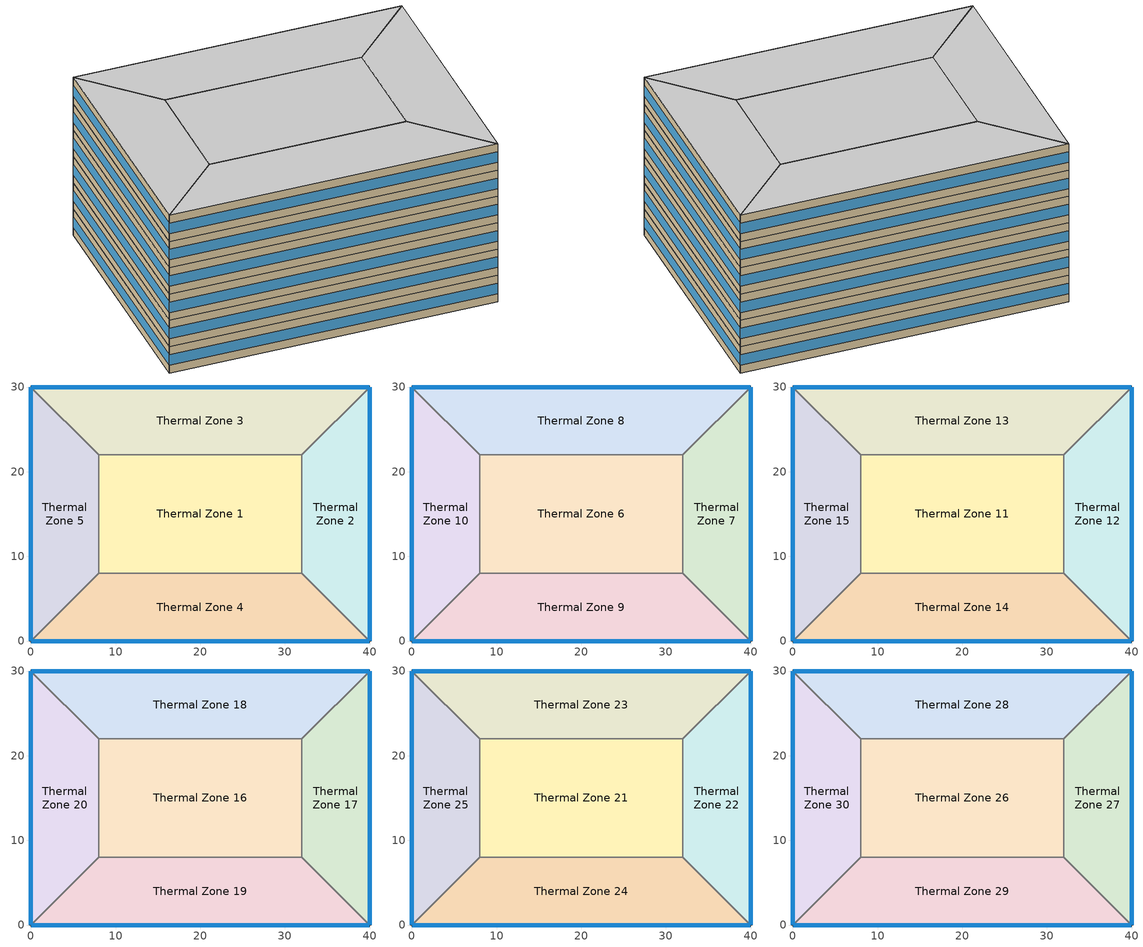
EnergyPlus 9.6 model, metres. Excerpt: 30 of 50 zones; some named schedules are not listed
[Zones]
Thermal Zone 1
 floor ground (ExtSlabCarpet): 8,8 8,22 32,22 32,8 z0
 wall to Thermal Zone 5 (Interior Wall): 8,22 8,8 z0:3.6
 wall to Thermal Zone 3 (Interior Wall): 32,22 8,22 z0:3.6
 wall to Thermal Zone 2 (Interior Wall): 32,8 32,22 z0:3.6
 wall to Thermal Zone 4 (Interior Wall): 8,8 32,8 z0:3.6
Thermal Zone 2
 floor ground (ExtSlabCarpet): 32,8 32,22 40,30 40,0 z0
 wall outside (Ext Wall): 40,0 40,30 z0:3.6
 wall to Thermal Zone 4 (Interior Wall): 32,8 40,0 z0:3.6
 wall to Thermal Zone 3 (Interior Wall): 40,30 32,22 z0:3.6
 window (Ext Window): 40,0.01 40,29.99 z1.08:2.52
Thermal Zone 3
 floor ground (ExtSlabCarpet): 8,22 0,30 40,30 32,22 z0
 wall outside (Ext Wall): 40,30 0,30 z0:3.6
 wall to Thermal Zone 5 (Interior Wall): 0,30 8,22 z0:3.6
 window (Ext Window): 39.99,30 0.01,30 z1.08:2.52
Thermal Zone 4
 floor ground (ExtSlabCarpet): 32,8 40,0 0,0 8,8 z0
 wall outside (Ext Wall): 0,0 40,0 z0:3.6
 wall to Thermal Zone 5 (Interior Wall): 8,8 0,0 z0:3.6
 window (Ext Window): 0.01,0 39.99,0 z1.08:2.52
Thermal Zone 5
 floor ground (ExtSlabCarpet): 0,30 8,22 8,8 0,0 z0
 wall outside (Ext Wall): 0,30 0,0 z0:3.6
 window (Ext Window): 0,29.99 0,0.01 z1.08:2.52
Thermal Zone 6
 floor to Thermal Zone 1 (Interior Floor): 8,8 8,22 32,22 32,8 z3.6
 wall to Thermal Zone 10 (Interior Wall): 8,22 8,8 z3.6:7.2
 wall to Thermal Zone 8 (Interior Wall): 32,22 8,22 z3.6:7.2
 wall to Thermal Zone 7 (Interior Wall): 32,8 32,22 z3.6:7.2
 wall to Thermal Zone 9 (Interior Wall): 8,8 32,8 z3.6:7.2
Thermal Zone 7
 floor to Thermal Zone 2 (Interior Floor): 32,8 32,22 40,30 40,0 z3.6
 wall outside (Ext Wall): 40,0 40,30 z3.6:7.2
 wall to Thermal Zone 9 (Interior Wall): 32,8 40,0 z3.6:7.2
 wall to Thermal Zone 8 (Interior Wall): 40,30 32,22 z3.6:7.2
 window (Ext Window): 40,0.01 40,29.99 z4.68:6.12
Thermal Zone 8
 floor to Thermal Zone 3 (Interior Floor): 8,22 0,30 40,30 32,22 z3.6
 wall outside (Ext Wall): 40,30 0,30 z3.6:7.2
 wall to Thermal Zone 10 (Interior Wall): 0,30 8,22 z3.6:7.2
 window (Ext Window): 39.99,30 0.01,30 z4.68:6.12
Thermal Zone 9
 floor to Thermal Zone 4 (Interior Floor): 32,8 40,0 0,0 8,8 z3.6
 wall outside (Ext Wall): 0,0 40,0 z3.6:7.2
 wall to Thermal Zone 10 (Interior Wall): 8,8 0,0 z3.6:7.2
 window (Ext Window): 0.01,0 39.99,0 z4.68:6.12
Thermal Zone 10
 floor to Thermal Zone 5 (Interior Floor): 0,30 8,22 8,8 0,0 z3.6
 wall outside (Ext Wall): 0,30 0,0 z3.6:7.2
 window (Ext Window): 0,29.99 0,0.01 z4.68:6.12
Thermal Zone 11
 floor to Thermal Zone 6 (Interior Floor): 8,8 8,22 32,22 32,8 z7.2
 wall to Thermal Zone 15 (Interior Wall): 8,22 8,8 z7.2:10.8
 wall to Thermal Zone 13 (Interior Wall): 32,22 8,22 z7.2:10.8
 wall to Thermal Zone 12 (Interior Wall): 32,8 32,22 z7.2:10.8
 wall to Thermal Zone 14 (Interior Wall): 8,8 32,8 z7.2:10.8
Thermal Zone 12
 floor to Thermal Zone 7 (Interior Floor): 32,8 32,22 40,30 40,0 z7.2
 wall outside (Ext Wall): 40,0 40,30 z7.2:10.8
 wall to Thermal Zone 14 (Interior Wall): 32,8 40,0 z7.2:10.8
 wall to Thermal Zone 13 (Interior Wall): 40,30 32,22 z7.2:10.8
 window (Ext Window): 40,0.01 40,29.99 z8.28:9.72
Thermal Zone 13
 floor to Thermal Zone 8 (Interior Floor): 8,22 0,30 40,30 32,22 z7.2
 wall outside (Ext Wall): 40,30 0,30 z7.2:10.8
 wall to Thermal Zone 15 (Interior Wall): 0,30 8,22 z7.2:10.8
 window (Ext Window): 39.99,30 0.01,30 z8.28:9.72
Thermal Zone 14
 floor to Thermal Zone 9 (Interior Floor): 32,8 40,0 0,0 8,8 z7.2
 wall outside (Ext Wall): 0,0 40,0 z7.2:10.8
 wall to Thermal Zone 15 (Interior Wall): 8,8 0,0 z7.2:10.8
 window (Ext Window): 0.01,0 39.99,0 z8.28:9.72
Thermal Zone 15
 floor to Thermal Zone 10 (Interior Floor): 0,30 8,22 8,8 0,0 z7.2
 wall outside (Ext Wall): 0,30 0,0 z7.2:10.8
 window (Ext Window): 0,29.99 0,0.01 z8.28:9.72
Thermal Zone 16
 floor to Thermal Zone 11 (Interior Floor): 8,8 8,22 32,22 32,8 z10.8
 wall to Thermal Zone 20 (Interior Wall): 8,22 8,8 z10.8:14.4
 wall to Thermal Zone 18 (Interior Wall): 32,22 8,22 z10.8:14.4
 wall to Thermal Zone 17 (Interior Wall): 32,8 32,22 z10.8:14.4
 wall to Thermal Zone 19 (Interior Wall): 8,8 32,8 z10.8:14.4
Thermal Zone 17
 floor to Thermal Zone 12 (Interior Floor): 32,8 32,22 40,30 40,0 z10.8
 wall outside (Ext Wall): 40,0 40,30 z10.8:14.4
 wall to Thermal Zone 19 (Interior Wall): 32,8 40,0 z10.8:14.4
 wall to Thermal Zone 18 (Interior Wall): 40,30 32,22 z10.8:14.4
 window (Ext Window): 40,0.01 40,29.99 z11.88:13.32
Thermal Zone 18
 floor to Thermal Zone 13 (Interior Floor): 8,22 0,30 40,30 32,22 z10.8
 wall outside (Ext Wall): 40,30 0,30 z10.8:14.4
 wall to Thermal Zone 20 (Interior Wall): 0,30 8,22 z10.8:14.4
 window (Ext Window): 39.99,30 0.01,30 z11.88:13.32
Thermal Zone 19
 floor to Thermal Zone 14 (Interior Floor): 32,8 40,0 0,0 8,8 z10.8
 wall outside (Ext Wall): 0,0 40,0 z10.8:14.4
 wall to Thermal Zone 20 (Interior Wall): 8,8 0,0 z10.8:14.4
 window (Ext Window): 0.01,0 39.99,0 z11.88:13.32
Thermal Zone 20
 floor to Thermal Zone 15 (Interior Floor): 0,30 8,22 8,8 0,0 z10.8
 wall outside (Ext Wall): 0,30 0,0 z10.8:14.4
 window (Ext Window): 0,29.99 0,0.01 z11.88:13.32
Thermal Zone 21
 floor to Thermal Zone 16 (Interior Floor): 8,8 8,22 32,22 32,8 z14.4
 wall to Thermal Zone 25 (Interior Wall): 8,22 8,8 z14.4:18
 wall to Thermal Zone 23 (Interior Wall): 32,22 8,22 z14.4:18
 wall to Thermal Zone 22 (Interior Wall): 32,8 32,22 z14.4:18
 wall to Thermal Zone 24 (Interior Wall): 8,8 32,8 z14.4:18
Thermal Zone 22
 floor to Thermal Zone 17 (Interior Floor): 32,8 32,22 40,30 40,0 z14.4
 wall outside (Ext Wall): 40,0 40,30 z14.4:18
 wall to Thermal Zone 24 (Interior Wall): 32,8 40,0 z14.4:18
 wall to Thermal Zone 23 (Interior Wall): 40,30 32,22 z14.4:18
 window (Ext Window): 40,0.01 40,29.99 z15.48:16.92
Thermal Zone 23
 floor to Thermal Zone 18 (Interior Floor): 8,22 0,30 40,30 32,22 z14.4
 wall outside (Ext Wall): 40,30 0,30 z14.4:18
 wall to Thermal Zone 25 (Interior Wall): 0,30 8,22 z14.4:18
 window (Ext Window): 39.99,30 0.01,30 z15.48:16.92
Thermal Zone 24
 floor to Thermal Zone 19 (Interior Floor): 32,8 40,0 0,0 8,8 z14.4
 wall outside (Ext Wall): 0,0 40,0 z14.4:18
 wall to Thermal Zone 25 (Interior Wall): 8,8 0,0 z14.4:18
 window (Ext Window): 0.01,0 39.99,0 z15.48:16.92
Thermal Zone 25
 floor to Thermal Zone 20 (Interior Floor): 0,30 8,22 8,8 0,0 z14.4
 wall outside (Ext Wall): 0,30 0,0 z14.4:18
 window (Ext Window): 0,29.99 0,0.01 z15.48:16.92
Thermal Zone 26
 floor to Thermal Zone 21 (Interior Floor): 8,8 8,22 32,22 32,8 z18
 wall to Thermal Zone 30 (Interior Wall): 8,22 8,8 z18:21.6
 wall to Thermal Zone 28 (Interior Wall): 32,22 8,22 z18:21.6
 wall to Thermal Zone 27 (Interior Wall): 32,8 32,22 z18:21.6
 wall to Thermal Zone 29 (Interior Wall): 8,8 32,8 z18:21.6
 ceiling to Thermal Zone 31 (Interior Ceiling): 32,8 32,22 8,22 8,8 z21.6
Thermal Zone 27
 floor to Thermal Zone 22 (Interior Floor): 32,8 32,22 40,30 40,0 z18
 wall outside (Ext Wall): 40,0 40,30 z18:21.6
 wall to Thermal Zone 29 (Interior Wall): 32,8 40,0 z18:21.6
 wall to Thermal Zone 28 (Interior Wall): 40,30 32,22 z18:21.6
 window (Ext Window): 40,0.01 40,29.99 z19.08:20.52
 ceiling to Thermal Zone 32 (Interior Ceiling): 40,0 40,30 32,22 32,8 z21.6
Thermal Zone 28
 floor to Thermal Zone 23 (Interior Floor): 8,22 0,30 40,30 32,22 z18
 wall outside (Ext Wall): 40,30 0,30 z18:21.6
 wall to Thermal Zone 30 (Interior Wall): 0,30 8,22 z18:21.6
 window (Ext Window): 39.99,30 0.01,30 z19.08:20.52
 ceiling to Thermal Zone 33 (Interior Ceiling): 32,22 40,30 0,30 8,22 z21.6
Thermal Zone 29
 floor to Thermal Zone 24 (Interior Floor): 32,8 40,0 0,0 8,8 z18
 wall outside (Ext Wall): 0,0 40,0 z18:21.6
 wall to Thermal Zone 30 (Interior Wall): 8,8 0,0 z18:21.6
 window (Ext Window): 0.01,0 39.99,0 z19.08:20.52
 ceiling to Thermal Zone 34 (Interior Ceiling): 8,8 0,0 40,0 32,8 z21.6
Thermal Zone 30
 floor to Thermal Zone 25 (Interior Floor): 0,30 8,22 8,8 0,0 z18
 wall outside (Ext Wall): 0,30 0,0 z18:21.6
 window (Ext Window): 0,29.99 0,0.01 z19.08:20.52
 ceiling to Thermal Zone 35 (Interior Ceiling): 0,0 8,8 8,22 0,30 z21.6
[Building]
Building 1: North Axis {deg}=-0
[Site:Location]
Washington Dc Dulles IntL Ar: Latitude {deg}=38.98; Longitude {deg}=-77.47; Time Zone {hr}=-5; Elevation {m}=82
[SizingPeriod:DesignDay] Month=7; Day of Month=21; Day Type=SummerDesignDay; Daily Dry-Bulb Temperature Range {deltaC}=14.4; Dry-Bulb Temperature Range Modifier Type=DefaultMultipliers; Barometric Pressure {Pa}=86790; Wind Speed {m/s}=5; Wind Direction {deg}=340; Rain Indicator=No; Snow Indicator=No; Daylight Saving Time Indicator=No; Solar Model Indicator=ASHRAETau; ASHRAE Clear Sky Optical Depth for Beam Irradiance (taub)=0.339; ASHRAE Clear Sky Optical Depth for Diffuse Irradiance (taud)=2.366; Begin Environment Reset Mode=FullResetAtBeginEnvironment
Name | Maximum Dry-Bulb Temperature {C} | Humidity Condition Type | Wetbulb or DewPoint at Maximum Dry-Bulb {C} | Enthalpy at Maximum Dry-Bulb {J/kg}
SALT-LAKE-CITY-IAP Ann Clg .4% Condns DB=>MWB | 36.5 | Wetbulb | 17.1
SALT-LAKE-CITY-IAP Ann Clg .4% Condns DP=>MDB | 22.5 | Dewpoint | 15.6
SALT-LAKE-CITY-IAP Ann Clg .4% Condns Enth=>MDB | 30.8 | Enthalpy |  | 59300
SALT-LAKE-CITY-IAP Ann Clg .4% Condns WB=>MDB | 31.2 | Wetbulb | 19
[Material] Thermal Absorptance=0.9
Name | Roughness | Thickness m | Conductivity W/m-K | Density kg/m3 | Specific Heat J/kg-K | Solar Absorptance | Visible Absorptance
wall concrete | MediumRough | 0.2 | 0.5 | 2243 | 837 | 0.65 | 0.65
Wall Insulation [30] | MediumRough | 0.1693 | 0.049 | 265 | 836.8 | 0.7 | 0.7
F16 Acoustic tile | MediumSmooth | 0.0191 | 0.06 | 368 | 590 | 0.3 | 0.3
M11 100mm lightweight concrete | MediumRough | 0.1016 | 0.53 | 1280 | 840 | 0.5 | 0.5
MAT-CC05 4 HW CONCRETE | Rough | 0.1016 | 1.311 | 2240 | 836.8 | 0.85 | 0.85
G01a 19mm gypsum board | MediumSmooth | 0.019 | 0.16 | 800 | 1090 | 0.4 | 0.4
[Material:AirGap]
Name | Thermal Resistance m2-K/W
F04 Wall air space resistance | 0.15
F05 Ceiling air space resistance | 0.18
[Material:NoMass]
CP02 CARPET PAD: Roughness=Smooth; Thermal Resistance m2-K/W=0.1; Thermal Absorptance=0.9; Solar Absorptance=0.8; Visible Absorptance=0.8
[WindowMaterial:SimpleGlazingSystem]
Window Material Simple Glazing System: U-Factor W/m2-K=2.8; Solar Heat Gain Coefficient=0.4
[Construction]
Ext Wall: wall concrete, Wall Insulation [30]
Ext Window: Window Material Simple Glazing System
ExtSlabCarpet: MAT-CC05 4 HW CONCRETE, CP02 CARPET PAD
Interior Ceiling: M11 100mm lightweight concrete, F05 Ceiling air space resistance, F16 Acoustic tile
Interior Floor: F16 Acoustic tile, F05 Ceiling air space resistance, M11 100mm lightweight concrete
Interior Wall: G01a 19mm gypsum board, F04 Wall air space resistance, G01a 19mm gypsum board
[Zone]
Thermal Zone 1; Thermal Zone 2; Thermal Zone 3; Thermal Zone 4; Thermal Zone 5: 0, 0, 0, 0, , 1, , , , , , Yes
Thermal Zone 6; Thermal Zone 7; Thermal Zone 8; Thermal Zone 9; Thermal Zone 10: 0, 0, 0, 3.6, , 1, , , , , , Yes
Thermal Zone 11; Thermal Zone 12; Thermal Zone 13; Thermal Zone 14; Thermal Zone 15: 0, 0, 0, 7.2, , 1, , , , , , Yes
Thermal Zone 16; Thermal Zone 17; Thermal Zone 18; Thermal Zone 19; Thermal Zone 20: 0, 0, 0, 10.8, , 1, , , , , , Yes
Thermal Zone 21; Thermal Zone 22; Thermal Zone 23; Thermal Zone 24; Thermal Zone 25: 0, 0, 0, 14.4, , 1, , , , , , Yes
Thermal Zone 26; Thermal Zone 27; Thermal Zone 28; Thermal Zone 29; Thermal Zone 30: 0, 0, 0, 18, , 1, , , , , , Yes
[ZoneTerminalUnitList]
VRF System Terminal List: VRF Zone Terminal 1, VRF Zone Terminal 2, VRF Zone Terminal 3, VRF Zone Terminal 4, VRF Zone Terminal 5, VRF Zone Terminal 6, VRF Zone Terminal 7, VRF Zone Terminal 8, VRF Zone Terminal 9, VRF Zone Terminal 10, VRF Zone Terminal 11, VRF Zone Terminal 12, VRF Zone Terminal 13, VRF Zone Terminal 14, VRF Zone Terminal 15, VRF Zone Terminal 16, VRF Zone Terminal 17, VRF Zone Terminal 18, VRF Zone Terminal 19, VRF Zone Terminal 20, VRF Zone Terminal 21, VRF Zone Terminal 22, VRF Zone Terminal 23, VRF Zone Terminal 24, VRF Zone Terminal 25, VRF Zone Terminal 26, VRF Zone Terminal 27, VRF Zone Terminal 28, VRF Zone Terminal 29, VRF Zone Terminal 30, VRF Zone Terminal 31, VRF Zone Terminal 32, VRF Zone Terminal 33, VRF Zone Terminal 34, VRF Zone Terminal 35, VRF Zone Terminal 36, VRF Zone Terminal 37, VRF Zone Terminal 38, VRF Zone Terminal 39, VRF Zone Terminal 40, VRF Zone Terminal 41, VRF Zone Terminal 42, VRF Zone Terminal 43, VRF Zone Terminal 44, VRF Zone Terminal 45, VRF Zone Terminal 46, VRF Zone Terminal 47, VRF Zone Terminal 48, VRF Zone Terminal 49, VRF Zone Terminal 50
[ZoneControl:Thermostat] Temperature Difference Between Cutout And Setpoint deltaC=0
Name | Zone or ZoneList | Control Type Schedule | Control 1
Thermal Zone 1 Thermostat | Thermal Zone 1 | Thermal Zone 1 Thermostat Schedule | Thermostat Setpoint Dual Setpoint 1
Thermal Zone 2 Thermostat | Thermal Zone 2 | Thermal Zone 2 Thermostat Schedule | Thermostat Setpoint Dual Setpoint 2
Thermal Zone 3 Thermostat | Thermal Zone 3 | Thermal Zone 3 Thermostat Schedule | Thermostat Setpoint Dual Setpoint 3
Thermal Zone 4 Thermostat | Thermal Zone 4 | Thermal Zone 4 Thermostat Schedule | Thermostat Setpoint Dual Setpoint 4
Thermal Zone 5 Thermostat | Thermal Zone 5 | Thermal Zone 5 Thermostat Schedule | Thermostat Setpoint Dual Setpoint 5
Thermal Zone 6 Thermostat | Thermal Zone 6 | Thermal Zone 6 Thermostat Schedule | Thermostat Setpoint Dual Setpoint 6
Thermal Zone 7 Thermostat | Thermal Zone 7 | Thermal Zone 7 Thermostat Schedule | Thermostat Setpoint Dual Setpoint 7
Thermal Zone 8 Thermostat | Thermal Zone 8 | Thermal Zone 8 Thermostat Schedule | Thermostat Setpoint Dual Setpoint 8
Thermal Zone 9 Thermostat | Thermal Zone 9 | Thermal Zone 9 Thermostat Schedule | Thermostat Setpoint Dual Setpoint 9
Thermal Zone 10 Thermostat | Thermal Zone 10 | Thermal Zone 10 Thermostat Schedule | Thermostat Setpoint Dual Setpoint 10
Thermal Zone 11 Thermostat | Thermal Zone 11 | Thermal Zone 11 Thermostat Schedule | Thermostat Setpoint Dual Setpoint 11
Thermal Zone 12 Thermostat | Thermal Zone 12 | Thermal Zone 12 Thermostat Schedule | Thermostat Setpoint Dual Setpoint 12
Thermal Zone 13 Thermostat | Thermal Zone 13 | Thermal Zone 13 Thermostat Schedule | Thermostat Setpoint Dual Setpoint 13
Thermal Zone 14 Thermostat | Thermal Zone 14 | Thermal Zone 14 Thermostat Schedule | Thermostat Setpoint Dual Setpoint 14
Thermal Zone 15 Thermostat | Thermal Zone 15 | Thermal Zone 15 Thermostat Schedule | Thermostat Setpoint Dual Setpoint 15
Thermal Zone 16 Thermostat | Thermal Zone 16 | Thermal Zone 16 Thermostat Schedule | Thermostat Setpoint Dual Setpoint 16
Thermal Zone 17 Thermostat | Thermal Zone 17 | Thermal Zone 17 Thermostat Schedule | Thermostat Setpoint Dual Setpoint 17
Thermal Zone 18 Thermostat | Thermal Zone 18 | Thermal Zone 18 Thermostat Schedule | Thermostat Setpoint Dual Setpoint 18
Thermal Zone 19 Thermostat | Thermal Zone 19 | Thermal Zone 19 Thermostat Schedule | Thermostat Setpoint Dual Setpoint 19
Thermal Zone 20 Thermostat | Thermal Zone 20 | Thermal Zone 20 Thermostat Schedule | Thermostat Setpoint Dual Setpoint 20
Thermal Zone 21 Thermostat | Thermal Zone 21 | Thermal Zone 21 Thermostat Schedule | Thermostat Setpoint Dual Setpoint 21
Thermal Zone 22 Thermostat | Thermal Zone 22 | Thermal Zone 22 Thermostat Schedule | Thermostat Setpoint Dual Setpoint 22
Thermal Zone 23 Thermostat | Thermal Zone 23 | Thermal Zone 23 Thermostat Schedule | Thermostat Setpoint Dual Setpoint 23
Thermal Zone 24 Thermostat | Thermal Zone 24 | Thermal Zone 24 Thermostat Schedule | Thermostat Setpoint Dual Setpoint 24
Thermal Zone 25 Thermostat | Thermal Zone 25 | Thermal Zone 25 Thermostat Schedule | Thermostat Setpoint Dual Setpoint 25
Thermal Zone 26 Thermostat | Thermal Zone 26 | Thermal Zone 26 Thermostat Schedule | Thermostat Setpoint Dual Setpoint 26
Thermal Zone 27 Thermostat | Thermal Zone 27 | Thermal Zone 27 Thermostat Schedule | Thermostat Setpoint Dual Setpoint 27
Thermal Zone 28 Thermostat | Thermal Zone 28 | Thermal Zone 28 Thermostat Schedule | Thermostat Setpoint Dual Setpoint 28
Thermal Zone 29 Thermostat | Thermal Zone 29 | Thermal Zone 29 Thermostat Schedule | Thermostat Setpoint Dual Setpoint 29
Thermal Zone 30 Thermostat | Thermal Zone 30 | Thermal Zone 30 Thermostat Schedule | Thermostat Setpoint Dual Setpoint 30
[ZoneHVAC:TerminalUnit:VariableRefrigerantFlow] Terminal Unit Availability Schedule=Always On Discrete hvac_library; Cooling Supply Air Flow Rate m3/s=Autosize; No Cooling Supply Air Flow Rate m3/s=Autosize; Heating Supply Air Flow Rate m3/s=Autosize; No Heating Supply Air Flow Rate m3/s=Autosize; Cooling Outdoor Air Flow Rate m3/s=Autosize; Heating Outdoor Air Flow Rate m3/s=Autosize; No Load Outdoor Air Flow Rate m3/s=Autosize; Supply Air Fan Operating Mode Schedule=Always On Discrete hvac_library; Supply Air Fan Placement=DrawThrough; Zone Terminal Unit On Parasitic Electric Energy Use W=30; Zone Terminal Unit Off Parasitic Electric Energy Use W=20; Rated Heating Capacity Sizing Ratio W/W=1; Maximum Outdoor Dry-Bulb Temperature for Supplemental Heater Operation C=6.58437e-312
Name | Supply Air Fan Object | Outside Air Mixer Object | Cooling Coil Object | Heating Coil Object
VRF Zone Terminal 1 | VRF Zone Terminal Fan 1 | VRF Zone Terminal 1 OA Mixer | VRF Zone Terminal Cooling Coil 1 | VRF Zone Terminal Heating Coil 1
VRF Zone Terminal 2 | VRF Zone Terminal Fan 2 | VRF Zone Terminal 2 OA Mixer | VRF Zone Terminal Cooling Coil 2 | VRF Zone Terminal Heating Coil 2
VRF Zone Terminal 3 | VRF Zone Terminal Fan 3 | VRF Zone Terminal 3 OA Mixer | VRF Zone Terminal Cooling Coil 3 | VRF Zone Terminal Heating Coil 3
VRF Zone Terminal 4 | VRF Zone Terminal Fan 4 | VRF Zone Terminal 4 OA Mixer | VRF Zone Terminal Cooling Coil 4 | VRF Zone Terminal Heating Coil 4
VRF Zone Terminal 5 | VRF Zone Terminal Fan 5 | VRF Zone Terminal 5 OA Mixer | VRF Zone Terminal Cooling Coil 5 | VRF Zone Terminal Heating Coil 5
VRF Zone Terminal 6 | VRF Zone Terminal Fan 6 | VRF Zone Terminal 6 OA Mixer | VRF Zone Terminal Cooling Coil 6 | VRF Zone Terminal Heating Coil 6
VRF Zone Terminal 7 | VRF Zone Terminal Fan 7 | VRF Zone Terminal 7 OA Mixer | VRF Zone Terminal Cooling Coil 7 | VRF Zone Terminal Heating Coil 7
VRF Zone Terminal 8 | VRF Zone Terminal Fan 8 | VRF Zone Terminal 8 OA Mixer | VRF Zone Terminal Cooling Coil 8 | VRF Zone Terminal Heating Coil 8
VRF Zone Terminal 9 | VRF Zone Terminal Fan 9 | VRF Zone Terminal 9 OA Mixer | VRF Zone Terminal Cooling Coil 9 | VRF Zone Terminal Heating Coil 9
VRF Zone Terminal 10 | VRF Zone Terminal Fan 10 | VRF Zone Terminal 10 OA Mixer | VRF Zone Terminal Cooling Coil 10 | VRF Zone Terminal Heating Coil 10
VRF Zone Terminal 11 | VRF Zone Terminal Fan 11 | VRF Zone Terminal 11 OA Mixer | VRF Zone Terminal Cooling Coil 11 | VRF Zone Terminal Heating Coil 11
VRF Zone Terminal 12 | VRF Zone Terminal Fan 12 | VRF Zone Terminal 12 OA Mixer | VRF Zone Terminal Cooling Coil 12 | VRF Zone Terminal Heating Coil 12
VRF Zone Terminal 13 | VRF Zone Terminal Fan 13 | VRF Zone Terminal 13 OA Mixer | VRF Zone Terminal Cooling Coil 13 | VRF Zone Terminal Heating Coil 13
VRF Zone Terminal 14 | VRF Zone Terminal Fan 14 | VRF Zone Terminal 14 OA Mixer | VRF Zone Terminal Cooling Coil 14 | VRF Zone Terminal Heating Coil 14
VRF Zone Terminal 15 | VRF Zone Terminal Fan 15 | VRF Zone Terminal 15 OA Mixer | VRF Zone Terminal Cooling Coil 15 | VRF Zone Terminal Heating Coil 15
VRF Zone Terminal 16 | VRF Zone Terminal Fan 16 | VRF Zone Terminal 16 OA Mixer | VRF Zone Terminal Cooling Coil 16 | VRF Zone Terminal Heating Coil 16
VRF Zone Terminal 17 | VRF Zone Terminal Fan 17 | VRF Zone Terminal 17 OA Mixer | VRF Zone Terminal Cooling Coil 17 | VRF Zone Terminal Heating Coil 17
VRF Zone Terminal 18 | VRF Zone Terminal Fan 18 | VRF Zone Terminal 18 OA Mixer | VRF Zone Terminal Cooling Coil 18 | VRF Zone Terminal Heating Coil 18
VRF Zone Terminal 19 | VRF Zone Terminal Fan 19 | VRF Zone Terminal 19 OA Mixer | VRF Zone Terminal Cooling Coil 19 | VRF Zone Terminal Heating Coil 19
VRF Zone Terminal 20 | VRF Zone Terminal Fan 20 | VRF Zone Terminal 20 OA Mixer | VRF Zone Terminal Cooling Coil 20 | VRF Zone Terminal Heating Coil 20
VRF Zone Terminal 21 | VRF Zone Terminal Fan 21 | VRF Zone Terminal 21 OA Mixer | VRF Zone Terminal Cooling Coil 21 | VRF Zone Terminal Heating Coil 21
VRF Zone Terminal 22 | VRF Zone Terminal Fan 22 | VRF Zone Terminal 22 OA Mixer | VRF Zone Terminal Cooling Coil 22 | VRF Zone Terminal Heating Coil 22
VRF Zone Terminal 23 | VRF Zone Terminal Fan 23 | VRF Zone Terminal 23 OA Mixer | VRF Zone Terminal Cooling Coil 23 | VRF Zone Terminal Heating Coil 23
VRF Zone Terminal 24 | VRF Zone Terminal Fan 24 | VRF Zone Terminal 24 OA Mixer | VRF Zone Terminal Cooling Coil 24 | VRF Zone Terminal Heating Coil 24
VRF Zone Terminal 25 | VRF Zone Terminal Fan 25 | VRF Zone Terminal 25 OA Mixer | VRF Zone Terminal Cooling Coil 25 | VRF Zone Terminal Heating Coil 25
VRF Zone Terminal 26 | VRF Zone Terminal Fan 26 | VRF Zone Terminal 26 OA Mixer | VRF Zone Terminal Cooling Coil 26 | VRF Zone Terminal Heating Coil 26
VRF Zone Terminal 27 | VRF Zone Terminal Fan 27 | VRF Zone Terminal 27 OA Mixer | VRF Zone Terminal Cooling Coil 27 | VRF Zone Terminal Heating Coil 27
VRF Zone Terminal 28 | VRF Zone Terminal Fan 28 | VRF Zone Terminal 28 OA Mixer | VRF Zone Terminal Cooling Coil 28 | VRF Zone Terminal Heating Coil 28
VRF Zone Terminal 29 | VRF Zone Terminal Fan 29 | VRF Zone Terminal 29 OA Mixer | VRF Zone Terminal Cooling Coil 29 | VRF Zone Terminal Heating Coil 29
VRF Zone Terminal 30 | VRF Zone Terminal Fan 30 | VRF Zone Terminal 30 OA Mixer | VRF Zone Terminal Cooling Coil 30 | VRF Zone Terminal Heating Coil 30
VRF Zone Terminal 31 | VRF Zone Terminal Fan 31 | VRF Zone Terminal 31 OA Mixer | VRF Zone Terminal Cooling Coil 31 | VRF Zone Terminal Heating Coil 31
VRF Zone Terminal 32 | VRF Zone Terminal Fan 32 | VRF Zone Terminal 32 OA Mixer | VRF Zone Terminal Cooling Coil 32 | VRF Zone Terminal Heating Coil 32
VRF Zone Terminal 33 | VRF Zone Terminal Fan 33 | VRF Zone Terminal 33 OA Mixer | VRF Zone Terminal Cooling Coil 33 | VRF Zone Terminal Heating Coil 33
VRF Zone Terminal 34 | VRF Zone Terminal Fan 34 | VRF Zone Terminal 34 OA Mixer | VRF Zone Terminal Cooling Coil 34 | VRF Zone Terminal Heating Coil 34
VRF Zone Terminal 35 | VRF Zone Terminal Fan 35 | VRF Zone Terminal 35 OA Mixer | VRF Zone Terminal Cooling Coil 35 | VRF Zone Terminal Heating Coil 35
VRF Zone Terminal 36 | VRF Zone Terminal Fan 36 | VRF Zone Terminal 36 OA Mixer | VRF Zone Terminal Cooling Coil 36 | VRF Zone Terminal Heating Coil 36
VRF Zone Terminal 37 | VRF Zone Terminal Fan 37 | VRF Zone Terminal 37 OA Mixer | VRF Zone Terminal Cooling Coil 37 | VRF Zone Terminal Heating Coil 37
